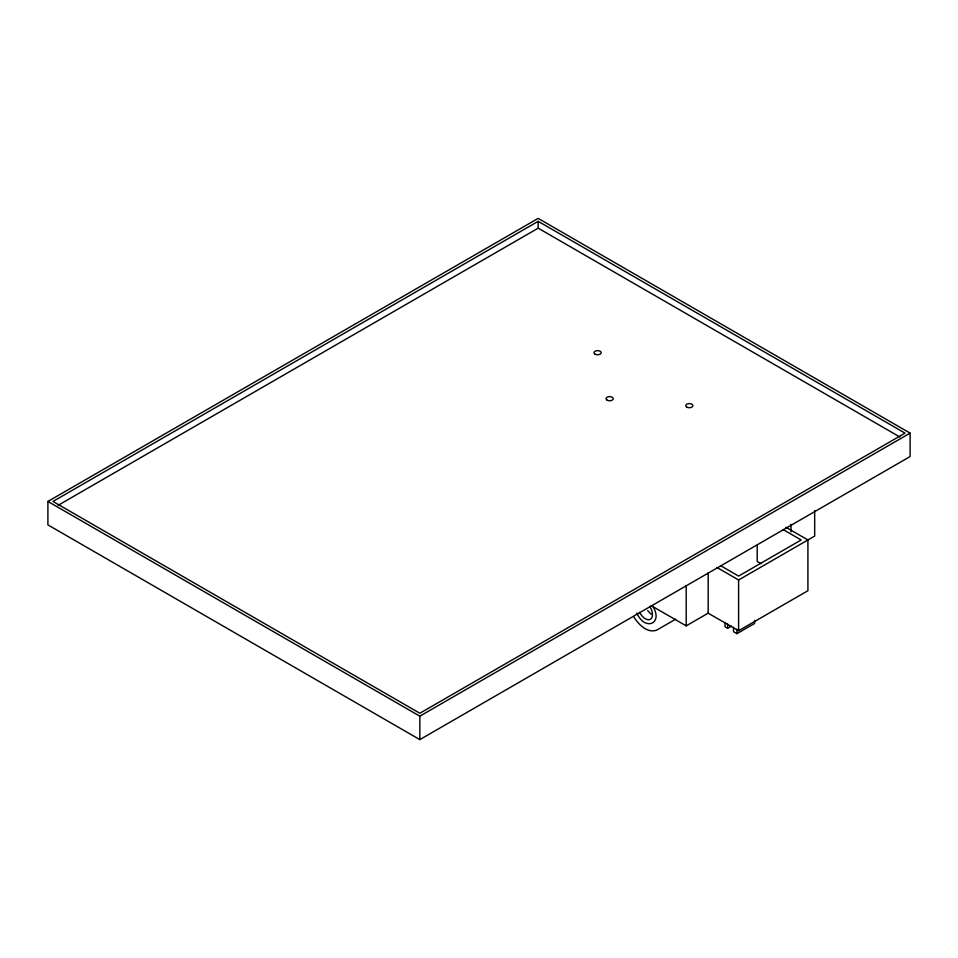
<?xml version="1.0" encoding="UTF-8"?>
<svg xmlns="http://www.w3.org/2000/svg" width="958" height="958" viewBox="0 0 958 958"><rect width="100%" height="100%" fill="white"/><g stroke="black" fill="none" stroke-linecap="round" stroke-linejoin="round"><path stroke-width="1.44" d="M47.9 501.453L538.168 218.388L910.1 433.124L910.1 456.547L419.832 739.612L47.9 524.876L47.9 501.453L419.832 716.177L910.1 433.124M538.168 221.322L52.977 501.453L419.832 713.255L905.023 433.124L538.168 221.322L538.168 228.16L58.151 505.297M717.051 567.531L738.606 579.985L814.683 536.061L814.683 510.686M675.677 619.179L656.661 630.16C647.309 633.549 638.435 624.353 633.909 617.024M651.212 605.66L686.203 625.861L708.178 613.168L738.606 630.735L807.917 590.715L807.917 539.965L785.943 527.271M725.086 622.377L725.086 626.831L727.625 628.292L731.421 626.101M733.541 627.322L733.541 631.717L736.918 633.669L754.665 623.418L754.665 620.437M538.168 228.16L899.837 436.968M783.057 529.511L801.163 539.965L738.606 576.081L720.859 565.831M761.083 563.675L757.203 561.436L757.203 545.33M651.117 614.246L647.68 610.617M652.386 605.612C664.11 623.646 644.854 631.705 636.878 613.06M791.021 524.349L791.021 531.81M738.606 579.985L738.606 630.735M736.918 629.202L736.918 633.669M727.625 623.909L727.625 628.292M708.178 572.86L708.178 613.168M686.203 585.554L686.203 625.861M419.832 716.177L419.832 739.612M649.668 606.402A10.167 5.868 60 0 1 650.374 619.263A10.167 5.868 60 0 1 639.585 612.222M595.062 354.161A3.581 2.072 0 0 0 601.061 353.239A3.581 2.072 0 0 0 596.666 350.7A3.581 2.072 0 0 0 595.062 354.161M686.778 407.114A3.581 2.072 0 0 0 692.778 406.18A3.581 2.072 0 0 0 688.383 403.653A3.581 2.072 0 0 0 686.778 407.114M607.109 400.157A3.581 2.072 0 0 0 613.108 399.235A3.581 2.072 0 0 0 608.713 396.696A3.581 2.072 0 0 0 607.109 400.157"/></g></svg>
